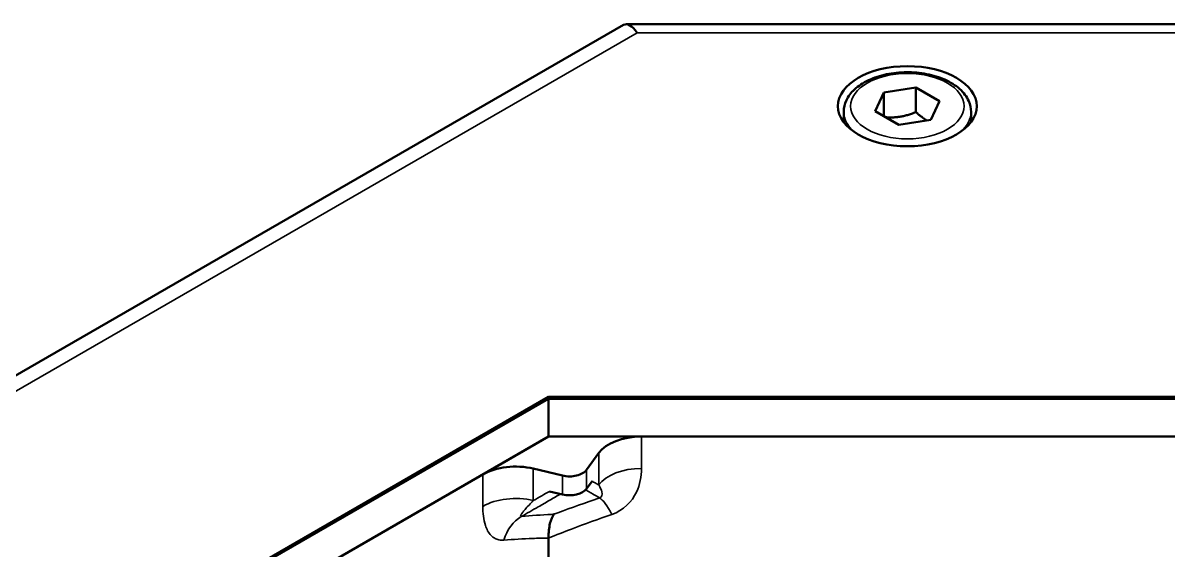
# Model space of a CAD drawing. Header units: inches. Extents: x -24.6 to 49, y -43 to 20.8.
# Drawn here: x -21.09 to -15.24, y 18.14 to 20.83 of the extents above; entities that cross this region are included whole.
import ezdxf

# ---------------------------------------------------------------- set-up
doc = ezdxf.new("R2010")
doc.units = ezdxf.units.IN
doc.header["$MEASUREMENT"] = 0
doc.layers.add('Visible (ANSI)', color=7, linetype='Continuous', lineweight=50)
doc.layers.add('Visible Narrow (ANSI)', color=7, linetype='Continuous', lineweight=35)

msp = doc.modelspace()

# ---------------------------------------------------------------- linework, layer by layer
at = {"layer": 'Visible (ANSI)'}
for p, q in [((-18.023, 20.8185), (-24.3836, 17.1462)), ((-15.1403, 20.8219), (-18.0103, 20.8219)), ((-16.74, 20.378), (-16.6959, 20.4731)), ((-16.6959, 20.4731), (-16.5312, 20.4985)), ((-16.6959, 20.4731), (-16.6959, 20.3525)), ((-16.5312, 20.4985), (-16.4106, 20.4289)), ((-16.5312, 20.3732), (-16.5312, 20.4985)), ((-16.4106, 20.4289), (-16.4548, 20.3339)), ((-16.9001, 20.3745), (-16.9001, 20.3217)), ((-16.6194, 20.3084), (-16.74, 20.378)), ((-16.2505, 20.3745), (-16.2505, 20.3217)), ((-16.4548, 20.3339), (-16.6194, 20.3084)), ((-20.995, 17.4238), (-18.406, 18.9186)), ((-18.406, 18.9089), (-20.995, 17.4142)), ((-18.406, 18.9186), (-14.7446, 18.9186)), ((-18.406, 18.9186), (-18.406, 18.7161)), ((-18.406, 18.7161), (-18.406, 18.9089)), ((-14.7446, 18.9089), (-18.406, 18.9089)), ((-18.406, 18.7161), (-20.995, 17.2213)), ((-18.7414, 18.5224), (-18.406, 18.7161)), ((-18.406, 18.7161), (-17.9318, 18.7161)), ((-14.7446, 18.7161), (-18.406, 18.7161)), ((-18.2117, 18.546), (-18.15, 18.6319)), ((-18.4839, 18.552), (-18.3351, 18.5164)), ((-18.1841, 18.4879), (-18.2117, 18.4495)), ((-18.3351, 18.42), (-18.4016, 18.4359)), ((-18.406, 18.1976), (-18.406, 18.0617))]:
    msp.add_line(p, q, dxfattribs=at)
for centre, major_axis, ratio, start_param, end_param in [((-17.9538, 20.5856), (0.0631, -0.2354), 0.317837, 2.441154, 3.226552), ((-17.9318, 18.5797), (-0.2362, 0), 0.57735, 4.712389, 5.890486), ((-18.5743, 18.426), (-0.2362, 0), 0.57735, 4.31969, 5.497787), ((-18.299, 18.5668), (-0.0945, 0), 0.57735, 1.178097, 2.748894), ((-18.299, 18.4704), (0.0945, 0), 0.57735, 4.31969, 5.890486)]:
    msp.add_ellipse(centre, major_axis=major_axis, ratio=ratio, start_param=start_param, end_param=end_param, dxfattribs=at)
msp.add_ellipse((-16.5753, 20.4035), major_axis=(-0.3543, 0), ratio=0.57735, dxfattribs=at)
for points, knots in [([(-16.9001, 20.3745), (-16.9001, 20.3948), (-16.8953, 20.4149), (-16.877, 20.4538), (-16.8628, 20.4723), (-16.8255, 20.507), (-16.8013, 20.5228), (-16.746, 20.549), (-16.7146, 20.5593), (-16.6485, 20.5731), (-16.6139, 20.5768), (-16.5446, 20.5773), (-16.51, 20.5742), (-16.4439, 20.5614), (-16.4123, 20.5518), (-16.3553, 20.5263), (-16.3297, 20.5104), (-16.2883, 20.4735), (-16.2721, 20.4524), (-16.2545, 20.4117), (-16.2505, 20.3932), (-16.2505, 20.3745)], [0.785398, 0.785398, 0.785398, 0.785398, 1.051193, 1.051193, 1.340817, 1.340817, 1.668912, 1.668912, 2.007623, 2.007623, 2.343756, 2.343756, 2.678315, 2.678315, 3.014231, 3.014231, 3.352883, 3.352883, 3.682483, 3.682483, 3.926991, 3.926991, 3.926991, 3.926991]), ([(-18.3782, 18.319), (-18.3783, 18.3189), (-18.3784, 18.3188), (-18.3871, 18.308), (-18.3941, 18.2918), (-18.4035, 18.2507), (-18.406, 18.2259), (-18.406, 18.1976)], [-0.1801922, -0.1801922, -0.1801922, -0.1801922, -0.1794519, -0.1794519, -0.0882029, -0.0882029, 0, 0, 0, 0])]:
    msp.add_open_spline(points, degree=3, knots=knots, dxfattribs=at)
for points, weights in [([(-16.5312, 20.3732), (-16.6098, 20.3418), (-16.6862, 20.3469)], [1, 1.14666441016, 1.01523736138]), ([(-16.476, 20.3306), (-16.5016, 20.3462), (-16.5312, 20.3732)], [1.07672477615, 1.07039454817, 1])]:
    msp.add_rational_spline(points, weights, degree=2, dxfattribs=at)
at = {"layer": 'Visible Narrow (ANSI)'}
for p, q in [((-24.2166, 17.1627), (-17.9538, 20.7785)), ((-17.9538, 20.7785), (-15.1968, 20.7785)), ((-17.9318, 18.5529), (-17.9318, 18.7161)), ((-18.15, 18.6319), (-18.15, 18.4687)), ((-18.4839, 18.3888), (-18.4839, 18.552)), ((-18.2117, 18.4495), (-18.2117, 18.546)), ((-18.7414, 18.5224), (-18.7414, 18.3593)), ((-18.3351, 18.5164), (-18.3351, 18.42))]:
    msp.add_line(p, q, dxfattribs=at)
msp.add_ellipse((-16.5753, 20.4035), major_axis=(0.2894, 0), ratio=0.57735, dxfattribs=at)
for centre, major_axis, ratio, start_param, end_param in [((-16.5753, 20.3745), (-0.3248, 0), 0.57735, 0, 0.569132), ((-16.5753, 20.3745), (0.3248, 0), 0.57735, 5.714053, 6.283185), ((-17.9318, 18.4165), (0.2362, 0), 0.57735, 1.570796, 2.748894), ((-18.5743, 18.2628), (-0.2362, 0), 0.57735, 4.31969, 5.497787), ((-18.0829, 18.1818), (-0.0778, 0.2231), 0.226724, 5.288977, 6.037934), ((-18.4675, 18.0898), (-0.0198, 0.2354), 0.757694, 0.336849, 1.085806)]:
    msp.add_ellipse(centre, major_axis=major_axis, ratio=ratio, start_param=start_param, end_param=end_param, dxfattribs=at)
for points, knots in [([(-18.0829, 18.3182), (-18.0237, 18.3388), (-17.9803, 18.3832), (-17.9392, 18.4706), (-17.9318, 18.5118), (-17.9318, 18.5529)], [0, 0, 0, 0, 0.1635058, 0.1635058, 0.2910947, 0.2910947, 0.2910947, 0.2910947]), ([(-18.15, 18.4687), (-18.1561, 18.4721), (-18.1621, 18.4754), (-18.1734, 18.4819), (-18.1788, 18.4849), (-18.1841, 18.4879)], [0.3712326, 0.3712326, 0.3712326, 0.3712326, 0.4254677, 0.4254677, 0.4736423, 0.4736423, 0.4736423, 0.4736423]), ([(-18.15, 18.4687), (-18.1424, 18.4561), (-18.1366, 18.4438), (-18.1311, 18.4186), (-18.1343, 18.4066), (-18.146, 18.4025)], [-0.2910947, -0.2910947, -0.2910947, -0.2910947, -0.1635058, -0.1635058, 0, 0, 0, 0]), ([(-18.5452, 18.307), (-18.5164, 18.3235), (-18.4876, 18.3401), (-18.4588, 18.3566), (-18.4389, 18.368), (-18.419, 18.3795), (-18.3809, 18.4013), (-18.3627, 18.4118), (-18.3445, 18.4222)], [-0.2765266, -0.2765266, -0.2765266, -0.2765266, -0.1685438, -0.1685438, -0.1685438, -0.0938803, -0.0938803, -0.025646, -0.025646, -0.025646, -0.025646]), ([(-18.4016, 18.4359), (-18.4145, 18.4285), (-18.4274, 18.4211), (-18.4548, 18.4054), (-18.4694, 18.3971), (-18.4839, 18.3888)], [0.0457057, 0.0457057, 0.0457057, 0.0457057, 0.0938803, 0.0938803, 0.1481154, 0.1481154, 0.1481154, 0.1481154]), ([(-18.2168, 18.4435), (-18.2131, 18.4414), (-18.2094, 18.4392), (-18.1976, 18.4324), (-18.1895, 18.4277), (-18.1814, 18.4229), (-18.1696, 18.4161), (-18.1578, 18.4093), (-18.146, 18.4025)], [-0.4590509, -0.4590509, -0.4590509, -0.4590509, -0.4254677, -0.4254677, -0.3508041, -0.3508041, -0.3508041, -0.2428213, -0.2428213, -0.2428213, -0.2428213]), ([(-18.7414, 18.3593), (-18.7414, 18.3421), (-18.7404, 18.3256), (-18.7363, 18.2925), (-18.7328, 18.2762), (-18.7248, 18.2519), (-18.7211, 18.2431), (-18.7118, 18.2257), (-18.7059, 18.2173), (-18.6931, 18.204), (-18.6863, 18.1988), (-18.6732, 18.1918), (-18.667, 18.1894), (-18.6555, 18.1868), (-18.6503, 18.1861), (-18.6415, 18.1859), (-18.638, 18.186), (-18.6345, 18.1863)], [0, 0, 0, 0, 0.0532394, 0.0532394, 0.1112682, 0.1112682, 0.1477031, 0.1477031, 0.1897567, 0.1897567, 0.226863, 0.226863, 0.2554063, 0.2554063, 0.2773627, 0.2773627, 0.2910854, 0.2910854, 0.2910854, 0.2910854]), ([(-18.5452, 18.307), (-18.5459, 18.307), (-18.5464, 18.307), (-18.5477, 18.3073), (-18.5482, 18.3078), (-18.5488, 18.3093), (-18.5487, 18.3105), (-18.5476, 18.314), (-18.5463, 18.3166), (-18.5423, 18.323), (-18.5395, 18.327), (-18.5331, 18.3352), (-18.5297, 18.3393), (-18.52, 18.3506), (-18.5132, 18.3581), (-18.499, 18.3734), (-18.4916, 18.381), (-18.4839, 18.3888)], [-0.2910854, -0.2910854, -0.2910854, -0.2910854, -0.2773627, -0.2773627, -0.2554063, -0.2554063, -0.226863, -0.226863, -0.1897567, -0.1897567, -0.1477031, -0.1477031, -0.1112682, -0.1112682, -0.0532394, -0.0532394, 0, 0, 0, 0]), ([(-18.146, 18.4025), (-18.2173, 18.378), (-18.2881, 18.3527), (-18.365, 18.3239), (-18.3716, 18.3214), (-18.3782, 18.319)], [0, 0, 0, 0, 0.1910343, 0.1910343, 0.2090411, 0.2090411, 0.2090411, 0.2090411]), ([(-18.3782, 18.319), (-18.3825, 18.3187), (-18.3868, 18.3185), (-18.4421, 18.3157), (-18.4934, 18.3119), (-18.5452, 18.307)], [0.1766584, 0.1766584, 0.1766584, 0.1766584, 0.1928497, 0.1928497, 0.3856994, 0.3856994, 0.3856994, 0.3856994]), ([(-18.406, 18.1976), (-18.3671, 18.213), (-18.3281, 18.2282), (-18.2207, 18.269), (-18.152, 18.2941), (-18.0829, 18.3182)], [-0.3008534, -0.3008534, -0.3008534, -0.3008534, -0.1910343, -0.1910343, 0, 0, 0, 0]), ([(-18.6345, 18.1863), (-18.5852, 18.1904), (-18.5361, 18.1934), (-18.4602, 18.1964), (-18.4331, 18.1972), (-18.406, 18.1976)], [-0.3856994, -0.3856994, -0.3856994, -0.3856994, -0.1928497, -0.1928497, -0.084846, -0.084846, -0.084846, -0.084846])]:
    msp.add_open_spline(points, degree=3, knots=knots, dxfattribs=at)

doc.saveas('drawing.dxf')
